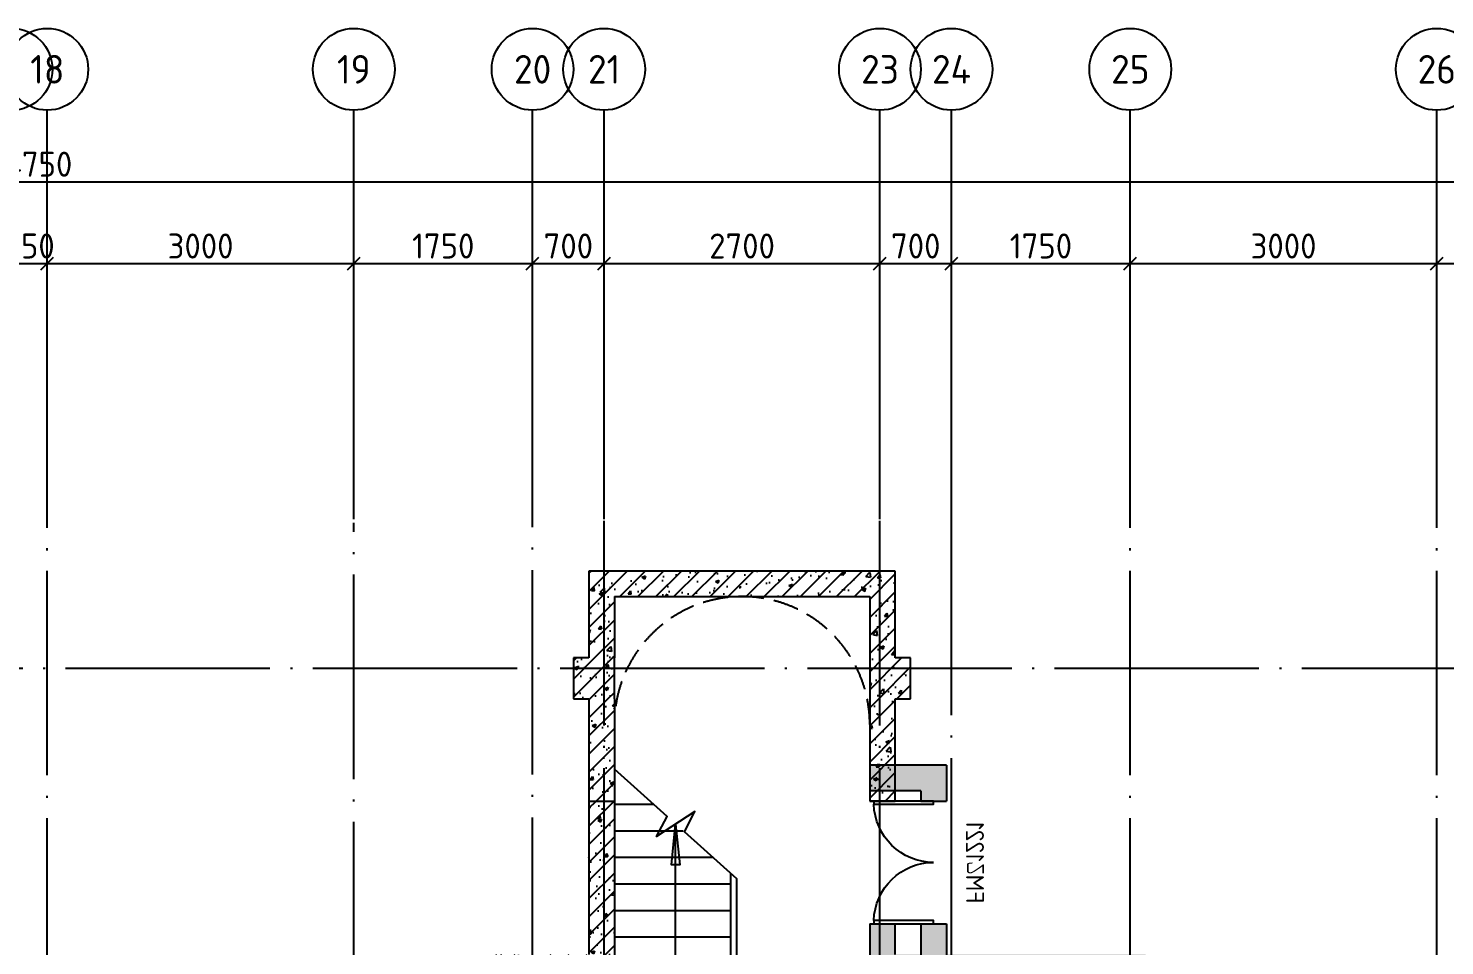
# Model space of a CAD drawing. Extents: x 1129508 to 1196731, y 2982646 to 3009272.
# Drawn here: x 1162982 to 1176845, y 3000298 to 3009272 of the extents above; entities that cross this region are included whole.
import ezdxf
from ezdxf.enums import TextEntityAlignment as Align

# ---------------------------------------------------------------- set-up
doc = ezdxf.new("R2010")
doc.units = 0
doc.header["$LTSCALE"] = 1000
doc.linetypes.add('DASH', pattern=[0.35, 0.25, -0.1])
doc.linetypes.add('DOTE', pattern=[2.42, 2, -0.2, 0.02, -0.2])
for name, color, linetype in [('AXIS', 3, 'Continuous'), ('COLUMN', 2, 'Continuous'), ('DOOR_FIRE', 4, 'Continuous'), ('DOOR_FIRE_TEXT', 7, 'Continuous'), ('DOTE', 8, 'DOTE'), ('PUB_HATCH', 8, 'Continuous'), ('STAIR', 8, 'Continuous'), ('WALL', 2, 'Continuous'), ('WINDOW', 4, 'Continuous')]:
    doc.layers.add(name, color=color, linetype=linetype)
doc.styles.add('CADReader_TextStyle', font='tssdeng.shx', dxfattribs={"height": 0.2, "bigfont": 'gbcbig.shx'})
pattern_1 = [(45, (0, 0), (-88.3883476, 88.3883476), []), (50, (0, 0), (358.63009, -31.376067), [37.5, -412.5]), (355, (0, 0), (-69.375667, 376.096067), [30, -330]), (100.4514, (29.9, -2.6), (289.25469, 344.71977), [31.870095, -350.571056]), (46.1842, (0, 100), (533.620524, -82.75951), [56.25, -618.75]), (96.6356, (44.47, 93.1), (467.33135, 487.05894), [47.80514, -525.8565]), (351.1842, (0, 100), (467.33097, 487.0593), [45, -495]), (21, (50, 75), (298.453526, -201.309445), [37.5, -412.5]), (326, (50, 75), (121.657666, 362.57502), [30, -330]), (71.4514, (74.87, 58.22), (420.111314, 161.26525), [31.870095, -350.571056]), (37.5, (0, 0), (6.0799277, 166.446927), [0, -326, 0, -335, 0, -331.25]), (7.5, (0, 0), (131.534769, 197.205856), [0, -191, 0, -318.5, 0, -126.25]), (-32.5, (-111.5, 0), (266.911218, -11.277436), [0, -125, 0, -390, 0, -517.5]), (-42.5, (-161.5, 0), (291.593085, 50.052491), [0, -162.5, 0, -259, 0, -367.5])]

# ---------------------------------------------------------------- blocks, each defined once
blk = doc.blocks.new('21325465')
at = {"layer": 'AXIS', "linetype": 'Continuous'}
for p, q in [((6303113, 305116), (6303113, 309116)), ((6306113, 305116), (6306113, 309116)), ((6307863, 305116), (6307863, 309116)), ((6308563, 305116), (6308563, 309116)), ((6311263, 305116), (6311263, 309116)), ((6311963, 305116), (6311963, 309116)), ((6313713, 305116), (6313713, 309116)), ((6316713, 305116), (6316713, 309116)), ((6275563, 308416), (6330313, 308416)), ((6303113, 307266), (6303113, 307966)), ((6306113, 307266), (6306113, 307966)), ((6307863, 307266), (6307863, 307966)), ((6308563, 307266), (6308563, 307966)), ((6311263, 307266), (6311263, 307966)), ((6311963, 307266), (6311963, 307966)), ((6313713, 307266), (6313713, 307966)), ((6316713, 307266), (6316713, 307966)), ((6303051, 307554), (6303175, 307678)), ((6306051, 307554), (6306175, 307678)), ((6307801, 307554), (6307925, 307678)), ((6308501, 307554), (6308625, 307678)), ((6311201, 307554), (6311325, 307678)), ((6311901, 307554), (6312025, 307678)), ((6313651, 307554), (6313775, 307678)), ((6316651, 307554), (6316775, 307678)), ((6275563, 307616), (6330313, 307616))]:
    blk.add_line(p, q, dxfattribs=at)
for centre in [(6302763, 309516), (6303113, 309516), (6306113, 309516), (6307863, 309516), (6308563, 309516), (6311263, 309516), (6311963, 309516), (6313713, 309516), (6316713, 309516)]:
    blk.add_circle(centre, 400, dxfattribs=at)
at = {"layer": 'DOTE'}
for p, q in [((6303113, 288090), (6303113, 305116)), ((6306113, 288053), (6306113, 305079)), ((6307863, 295358), (6307863, 305116)), ((6308563, 298258), (6308563, 305116)), ((6311263, 298258), (6311263, 305116)), ((6311963, 298358), (6311963, 305116)), ((6313713, 288090), (6313713, 305116)), ((6316713, 288090), (6316713, 305116)), ((6274252, 303658), (6331876, 303658))]:
    blk.add_line(p, q, dxfattribs=at)
at = {"layer": 'AXIS', "color": 7, "style": 'CADReader_TextStyle'}
for s, p in [('18', (6303113, 309516)), ('19', (6306113, 309516)), ('20', (6307863, 309516)), ('21', (6308563, 309516)), ('23', (6311263, 309516)), ('24', (6311963, 309516)), ('25', (6313713, 309516)), ('26', (6316713, 309516))]:
    blk.add_text(s, height=280, dxfattribs=at).set_placement(p, align=Align.MIDDLE_CENTER)
for s, p in [('54750', (6302938, 308710)), ('350', (6302938, 307910)), ('3000', (6304613, 307910)), ('1750', (6306988, 307910)), ('700', (6308213, 307910)), ('2700', (6309913, 307910)), ('700', (6311613, 307910)), ('1750', (6312838, 307910)), ('3000', (6315213, 307910))]:
    blk.add_text(s, height=245, rotation=360, dxfattribs=at).set_placement(p, align=Align.TOP_CENTER)
blk = doc.blocks.new('A$C261C4619')
at = {"layer": 'PUB_HATCH'}
for points in [[(-500, 1800), (-650, 1950), (100, 1950), (100, 1700), (-400, 1700)], [(-500, 1800), (-400, 1700), (-400, 1600), (-650, 1600), (-650, 1950)], [(-400, 400), (-400, 0), (-650, 0), (-650, 400)]]:
    blk.add_hatch(color=256, dxfattribs=at).paths.add_polyline_path(points, flags=0)
at = {"layer": 'DOOR_FIRE', "linetype": 'Continuous'}
for points in [[(60, 1570), (-525, 1570), (-525, 1600), (60, 1600), (60, 1570)], [(60, 400), (-525, 400), (-525, 430), (60, 430), (60, 400)]]:
    blk.add_lwpolyline(points, dxfattribs=at)
for centre, start, end in [((-525, 1585), 270, 358.5307), ((-525, 415), 1.4693, 90)]:
    blk.add_arc(centre, 585, start, end, dxfattribs=at)
at = {"layer": 'WALL'}
for points in [[(-650, 1950), (100, 1950)], [(-650, 1950), (-650, 1600)], [(100, 1950), (100, 1700)], [(-400, 1700), (100, 1700)], [(-400, 1700), (-400, 1600)], [(-400, 1600), (-650, 1600)], [(-650, 400), (-650, 0)], [(-400, 400), (-650, 400)], [(-400, 400), (-400, 0)], [(-400, 0), (-650, 0)]]:
    blk.add_lwpolyline(points, dxfattribs=at)
at = {"layer": 'DOOR_FIRE_TEXT', "style": 'CADReader_TextStyle'}
blk.add_text('FM乙1221', height=175, rotation=90, dxfattribs=at).set_placement((-930, 1000), align=Align.MIDDLE_CENTER)
blk = doc.blocks.new('SIPIN1-1-1')
at = {"layer": 'PUB_HATCH'}
h = blk.add_hatch(dxfattribs=at)
h.set_pattern_fill('钢筋混凝土', color=256, scale=50, style=0, pattern_type=2)
h.set_pattern_definition(pattern_1)
h.paths.add_polyline_path([(-261623, 2638286), (-259123, 2638286), (-259123, 2637686), (-258873, 2637686), (-258873, 2638536), (-261873, 2638536), (-261873, 2637686), (-261623, 2637686)], flags=0)
h = blk.add_hatch(dxfattribs=at)
h.set_pattern_fill('钢筋混凝土', color=256, scale=50, style=0, pattern_type=2)
h.set_pattern_definition(pattern_1)
h.paths.add_polyline_path([(-261623, 2637686), (-261623, 2638286), (-261623, 2638286), (-261623, 2637686)], flags=0)
h = blk.add_hatch(dxfattribs=at)
h.set_pattern_fill('钢筋混凝土', color=256, scale=50, style=0, pattern_type=2)
h.set_pattern_definition(pattern_1)
h.paths.add_polyline_path([(-262023, 2637286), (-261623, 2637286), (-261623, 2637686), (-262023, 2637686)], flags=0)
h = blk.add_hatch(dxfattribs=at)
h.set_pattern_fill('钢筋混凝土', color=256, scale=50, style=0, pattern_type=2)
h.set_pattern_definition(pattern_1)
h.paths.add_polyline_path([(-259123, 2637286), (-258723, 2637286), (-258723, 2637686), (-259123, 2637686)], flags=0)
h = blk.add_hatch(dxfattribs=at)
h.set_pattern_fill('钢筋混凝土', color=256, scale=50, style=0, pattern_type=2)
h.set_pattern_definition(pattern_1)
h.paths.add_polyline_path([(-261873, 2636286), (-261623, 2636286), (-261623, 2637286), (-261873, 2637286)], flags=0)
h = blk.add_hatch(dxfattribs=at)
h.set_pattern_fill('钢筋混凝土', color=256, scale=50, style=0, pattern_type=2)
h.set_pattern_definition(pattern_1)
h.paths.add_polyline_path([(-258873, 2636286), (-258873, 2637286), (-259123, 2637286), (-259123, 2636286)], flags=0)
h = blk.add_hatch(dxfattribs=at)
h.set_pattern_fill('钢筋混凝土', color=256, scale=50, style=0, pattern_type=2)
h.set_pattern_definition(pattern_1)
h.paths.add_polyline_path([(-261873, 2636286), (-261873, 2635086), (-261623, 2635086), (-261623, 2636286)], flags=0)
h = blk.add_hatch(dxfattribs=at)
h.set_pattern_fill('钢筋混凝土', color=256, scale=50, style=0, pattern_type=2)
h.set_pattern_definition(pattern_1)
h.paths.add_polyline_path([(-261623, 2635086), (-261873, 2635086), (-261873, 2634786), (-262823, 2634786), (-262823, 2634536), (-262523, 2634536), (-262523, 2632636), (-260323, 2632636), (-260323, 2632836), (-262323, 2632836), (-262323, 2634536), (-261623, 2634536)], flags=0)
h = blk.add_hatch(dxfattribs=at)
h.set_pattern_fill('钢筋混凝土', color=256, scale=50, style=0, pattern_type=2)
h.set_pattern_definition(pattern_1)
h.paths.add_polyline_path([(-258873, 2635086), (-259123, 2635086), (-259123, 2634536), (-258423, 2634536), (-258423, 2632636), (-258223, 2632636), (-258223, 2634536), (-256673, 2634536), (-256673, 2629986), (-256473, 2629986), (-256473, 2633336), (-253673, 2633336), (-253673, 2630885), (-255473, 2630885), (-255473, 2630685), (-251673, 2630685), (-251673, 2630885), (-253473, 2630885), (-253473, 2633336), (-250673, 2633336), (-250673, 2629986), (-250473, 2629986), (-250473, 2634536), (-248923, 2634536), (-248923, 2632636), (-248723, 2632636), (-248723, 2634536), (-248023, 2634536), (-248023, 2635086), (-248273, 2635086), (-248273, 2634786), (-250723, 2634786), (-250723, 2633586), (-256423, 2633586), (-256423, 2634786), (-258873, 2634786)], flags=0)
at = {"layer": 'COLUMN'}
for points in [[(-258873, 2638536), (-261873, 2638536)], [(-261873, 2638536), (-261873, 2637686)], [(-258873, 2637686), (-258873, 2638536)], [(-261623, 2638286), (-259123, 2638286)], [(-259123, 2638286), (-259123, 2637686)], [(-261873, 2637686), (-262023, 2637686)], [(-262023, 2637686), (-262023, 2637286)], [(-261873, 2637686), (-261873, 2637686)], [(-261623, 2637286), (-261623, 2637686)], [(-259123, 2637686), (-259123, 2637286)], [(-258723, 2637686), (-258873, 2637686)], [(-258723, 2637286), (-258723, 2637686)], [(-262023, 2637286), (-261873, 2637286)], [(-261873, 2637286), (-261873, 2637286)], [(-261873, 2637286), (-261873, 2636286)], [(-259123, 2637286), (-259123, 2636286)], [(-258873, 2637286), (-258723, 2637286)], [(-258873, 2636286), (-258873, 2637286)], [(-258873, 2637286), (-258873, 2637286)], [(-261873, 2636286), (-261873, 2636286)], [(-261873, 2635086), (-261873, 2635086)], [(-261873, 2635086), (-261873, 2634786)], [(-258873, 2635086), (-258873, 2635086)], [(-258873, 2634786), (-258873, 2635086)]]:
    blk.add_lwpolyline(points, dxfattribs=at)
at = {"layer": 'DOTE'}
blk.add_line((-261873, 2636286), (-261623, 2636286), dxfattribs=at)
at = {"layer": 'STAIR', "linetype": 'Continuous'}
for p, q in [((-261623, 2636256), (-261241, 2636256)), ((-261623, 2635996), (-260950, 2635996)), ((-261623, 2635736), (-260659, 2635736)), ((-261623, 2635476), (-260483, 2635476)), ((-260483, 2634696), (-260483, 2635578)), ((-261623, 2635216), (-260483, 2635216)), ((-261623, 2634956), (-260483, 2634956))]:
    blk.add_line(p, q, dxfattribs=at)
for points in [[(-260423, 2634696), (-260423, 2635524), (-260938, 2635986), (-260836, 2636184), (-261209, 2635938), (-261107, 2636136), (-261623, 2636598), (-261623, 2634696), (-260423, 2634696)], [(-261023, 2634696), (-261023, 2636061), (-260983, 2635661), (-261063, 2635661), (-261023, 2636061)]]:
    blk.add_lwpolyline(points, dxfattribs=at)
at = {"layer": 'STAIR', "color": 9, "linetype": 'DASH'}
blk.add_arc((-260373, 2637036), 1250, 0, 180, dxfattribs=at)
at = {"layer": 'WALL'}
for points in [[(-261623, 2638286), (-261623, 2637686)], [(-261623, 2637286), (-261623, 2636786)], [(-259123, 2637286), (-259123, 2636786)], [(-261623, 2636786), (-261623, 2636786)], [(-261623, 2636786), (-261623, 2634686)], [(-261623, 2636786), (-261623, 2636786)], [(-259123, 2636786), (-259123, 2636786)], [(-259123, 2636786), (-259123, 2636286)], [(-259123, 2636786), (-259123, 2636786)], [(-261873, 2636286), (-261873, 2635086)], [(-258873, 2636286), (-259123, 2636286)], [(-258873, 2636286), (-258873, 2636286)], [(-259123, 2635086), (-259123, 2634686)], [(-259123, 2635086), (-259123, 2635086)]]:
    blk.add_lwpolyline(points, dxfattribs=at)
at = {"layer": 'WINDOW', "linetype": 'Continuous'}
for p, q in [((-259123, 2636286), (-258873, 2636286)), ((-259123, 2635086), (-258873, 2635086))]:
    blk.add_line(p, q, dxfattribs=at)
at = {"layer": 'DOTE'}
blk.add_blockref('21325465', (-6570286, 2333928), dxfattribs=at)
at = {"layer": 'DOTE', "ltscale": 0.5, "xscale": -1}
blk.add_blockref('A$C261C4619', (-259023, 2634686), dxfattribs=at)

msp = doc.modelspace()

# ---------------------------------------------------------------- block references
msp.add_blockref('SIPIN1-1-1', (1430341, 365427))

doc.saveas('drawing.dxf')
